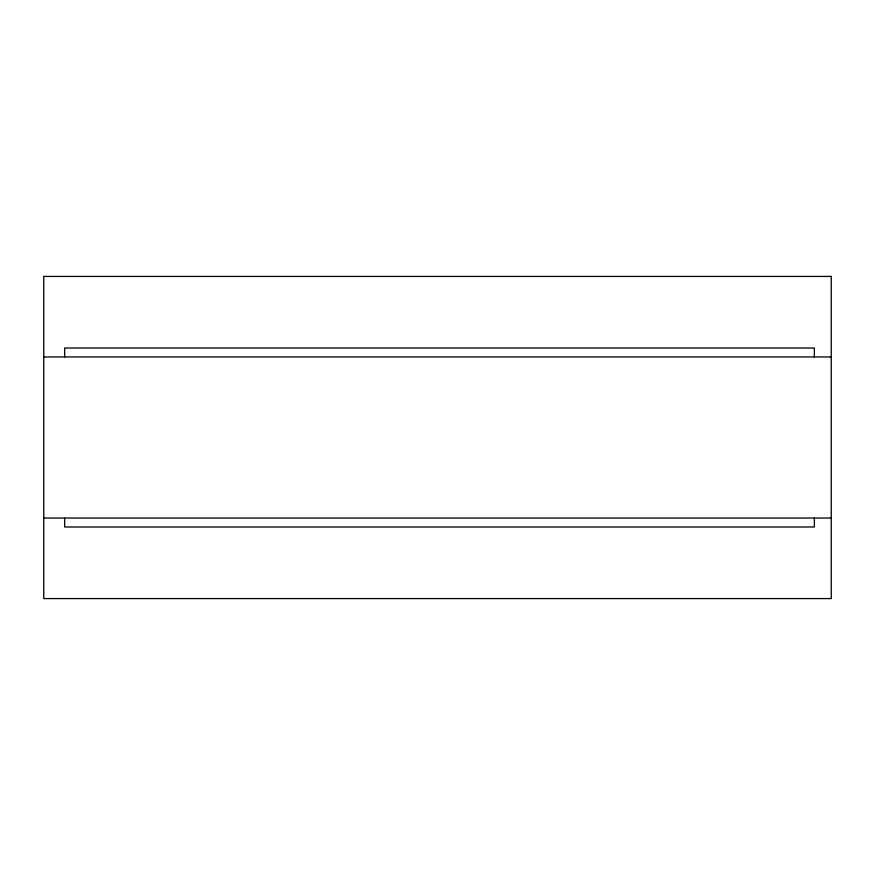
<?xml version="1.0" encoding="UTF-8"?>
<svg xmlns="http://www.w3.org/2000/svg" width="875" height="875" viewBox="0 0 875 875"><rect width="100%" height="100%" fill="white"/><g stroke="black" fill="none" stroke-linecap="round" stroke-linejoin="round"><path stroke-width="1.31" d="M43.75 356.956L831.25 356.956M43.75 518.044L831.25 518.044M814.362 356.956L814.362 348.009L64.662 348.009L64.662 356.956M814.362 518.044L814.362 526.991L64.662 526.991L64.662 518.044M831.25 276.423L43.75 276.423L43.75 598.577L831.25 598.577L831.25 276.423"/></g></svg>
